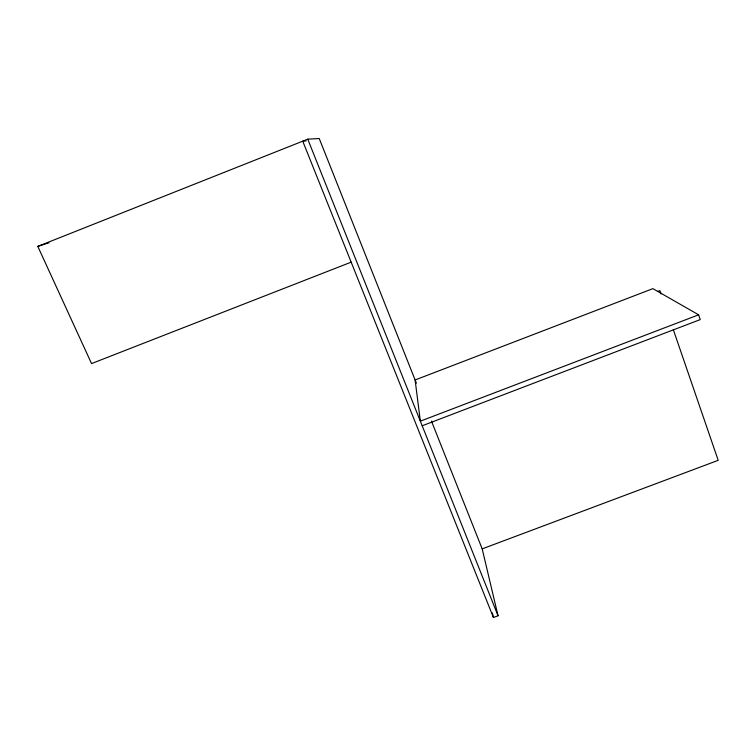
<?xml version="1.0" encoding="UTF-8"?>
<svg xmlns="http://www.w3.org/2000/svg" width="756" height="756" viewBox="0 0 756 756"><rect width="100%" height="100%" fill="white"/><g stroke="black" fill="none" stroke-linecap="round" stroke-linejoin="round"><path stroke-width="1.13" d="M351.162 262.162L91.542 363.579L37.8 246.39L307.758 139.18L319.23 138.509L416.395 383.197M657.692 291.457L659.893 290.606L661.046 293.961M698.629 314.817L420.345 421.158L415.11 379.975L652.891 288.641L698.629 314.817L700.245 319.599L422.188 425.789M306.067 140.909L302.731 141.174L493.422 617.491L498.043 615.771L482.186 548.875L718.2 460.328L673.322 329.692M37.8 246.39L49.008 242.77M307.758 139.18L498.043 615.771M431.449 421.101L482.186 548.875M492.392 612.936L493.422 617.491"/></g></svg>
